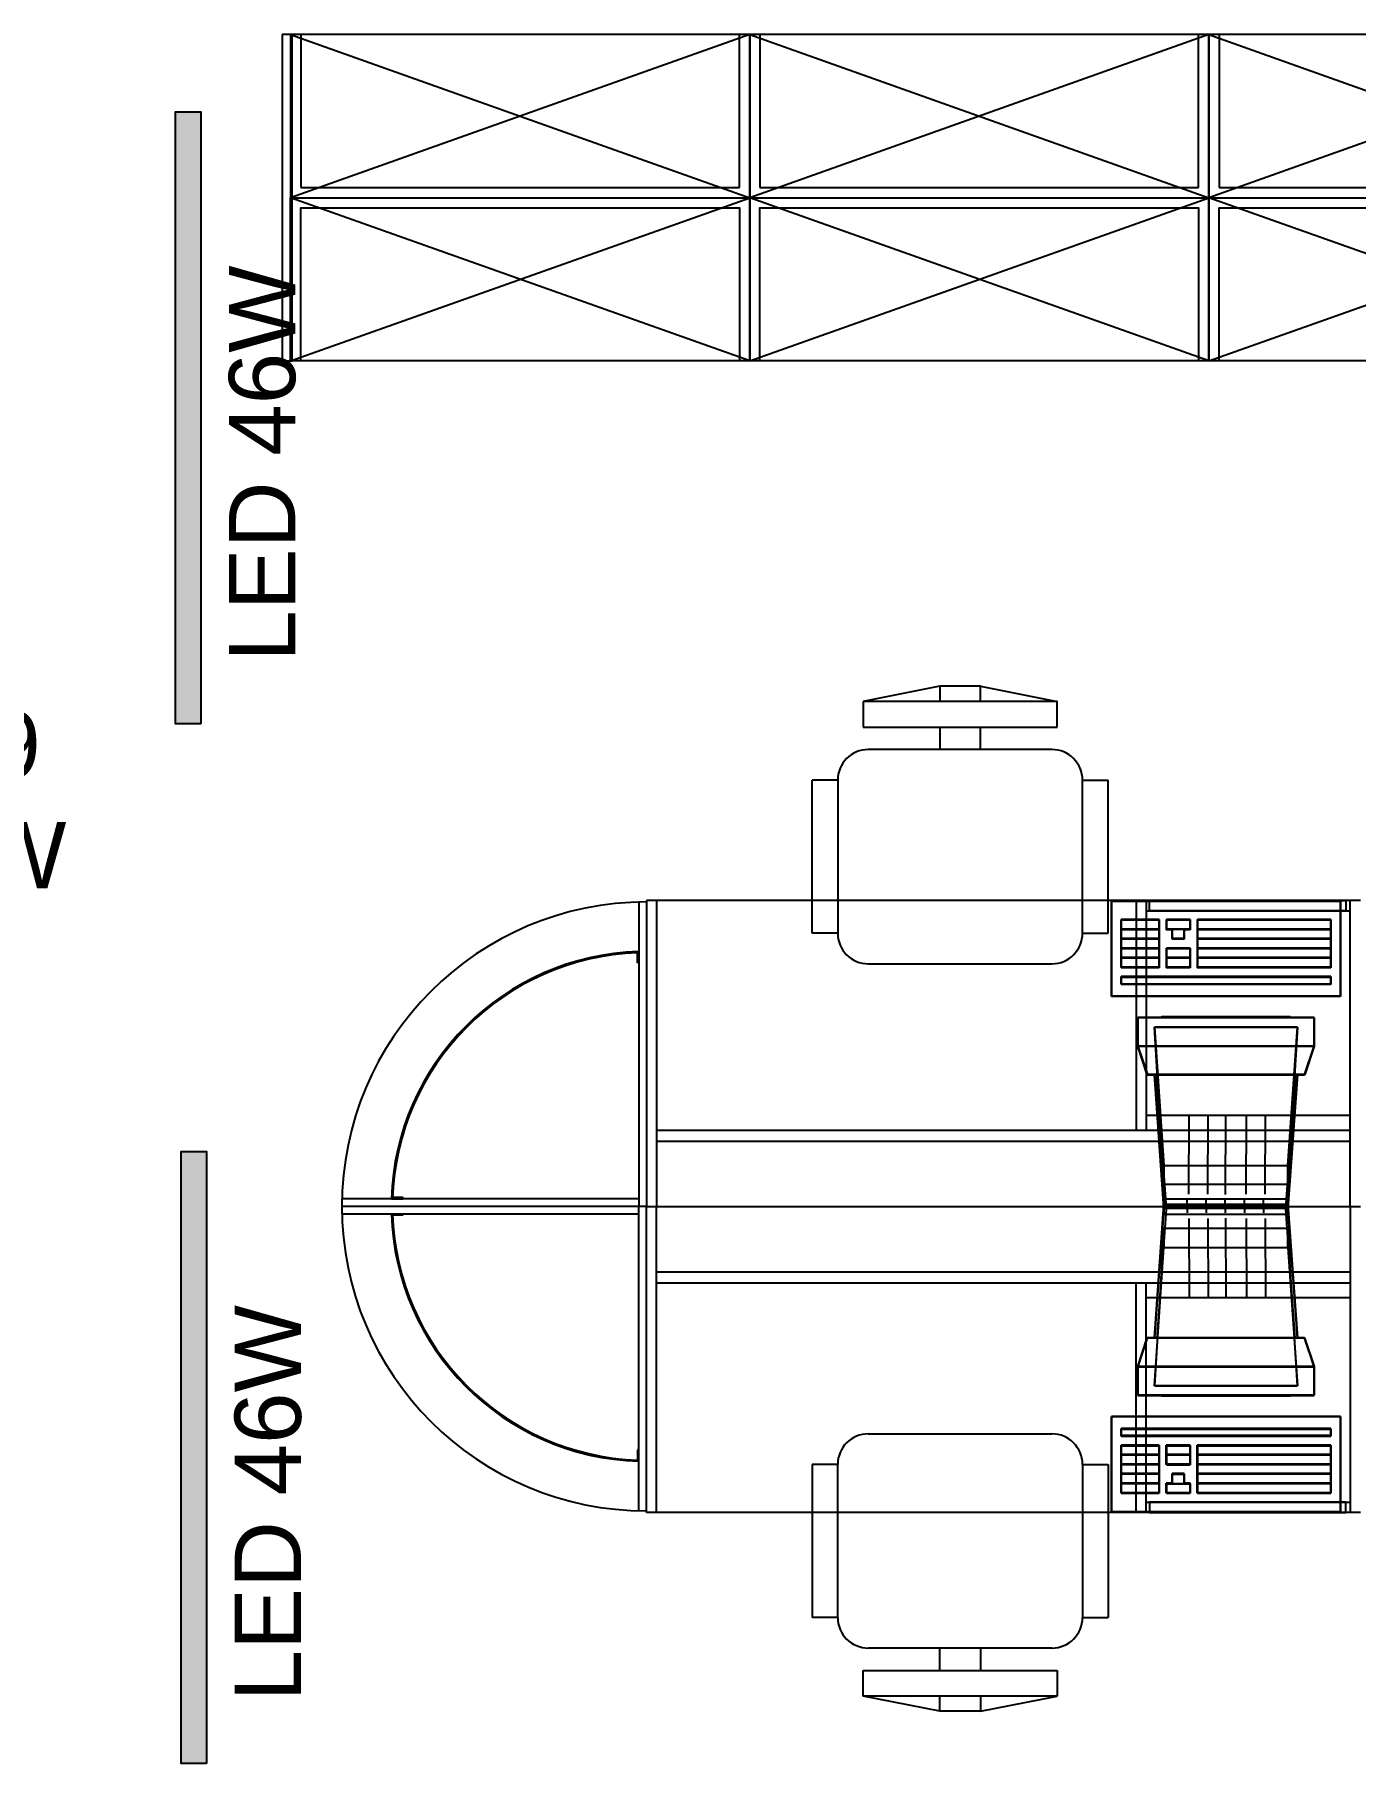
# Model space of a CAD drawing. Header units: metres. Extents: x -11 to 85, y -301 to 135.
# Drawn here: x 43.352 to 45.941, y -188.878 to -185.488 of the extents above; entities that cross this region are included whole.
import ezdxf

# ---------------------------------------------------------------- set-up
doc = ezdxf.new("R2010")
doc.units = ezdxf.units.M
doc.header["$LTSCALE"] = 0.036
for name, color, linetype in [('arxitek isogeio', 252, 'Continuous'), ('electext', 20, 'Continuous'), ('Epipla', 252, 'Continuous'), ('hatch color', 252, 'Continuous'), ('HLEK_FL001_SYMBOLS', 230, 'Continuous')]:
    doc.layers.add(name, color=color, linetype=linetype)
doc.styles.add('COMU-N', font='arial.ttf')
doc.styles.get("Standard").update_dxf_attribs({"font": 'arial.ttf'})

# ---------------------------------------------------------------- blocks, each defined once
blk = doc.blocks.new('tr.w')
at = {"layer": 'Epipla'}
for p, q in [((90.588, 26.8953), (90.438, 26.8653)), ((90.668, 26.8953), (90.588, 26.8953)), ((90.588, 26.8953), (90.588, 26.8653)), ((90.668, 26.8653), (90.668, 26.8953)), ((90.668, 26.8953), (90.818, 26.8653)), ((90.438, 26.8653), (90.438, 26.8153)), ((90.818, 26.8653), (90.438, 26.8653)), ((90.818, 26.8153), (90.818, 26.8653)), ((90.438, 26.8153), (90.818, 26.8153)), ((90.588, 26.8153), (90.588, 26.7712)), ((90.668, 26.7712), (90.668, 26.8153)), ((90.808, 26.7712), (90.448, 26.7712)), ((90.338, 26.4112), (90.338, 26.7112)), ((90.388, 26.7112), (90.338, 26.7112)), ((90.388, 26.7112), (90.388, 26.4112)), ((90.868, 26.7112), (90.918, 26.7112)), ((90.868, 26.4112), (90.868, 26.7112)), ((90.918, 26.4112), (90.918, 26.7112)), ((89.9981, 26.4723), (89.9981, 25.8753)), ((91.413, 26.4753), (90.013, 26.4753)), ((90.013, 26.4753), (90.013, 25.8753)), ((90.013, 26.4723), (90.013, 25.8753)), ((90.033, 26.4753), (90.033, 25.8753)), ((90.9248, 26.4741), (91.3735, 26.4741)), ((90.9248, 26.2872), (90.9248, 26.4741)), ((90.9732, 26.4754), (90.9732, 26.0251)), ((90.9929, 26.4754), (90.9732, 26.4754)), ((90.9929, 26.4754), (90.9929, 26.0251)), ((90.9929, 26.4553), (91.393, 26.4553)), ((90.999, 26.4553), (90.999, 26.4754)), ((90.999, 26.4754), (91.384, 26.4754)), ((91.384, 26.4553), (90.999, 26.4553)), ((91.3735, 26.4741), (91.3735, 26.2872)), ((91.384, 26.4754), (91.384, 26.4553)), ((91.393, 25.8753), (91.393, 26.4753)), ((90.388, 26.4112), (90.338, 26.4112)), ((90.868, 26.4112), (90.918, 26.4112)), ((91.0182, 26.4367, 0.0001), (90.9435, 26.4367, 0.0001)), ((90.9435, 26.4367, 0.0001), (90.9435, 26.3432, 0.0001)), ((91.0182, 26.418, 0.0001), (90.9435, 26.418, 0.0001)), ((91.0182, 26.4367, 0.0001), (91.0182, 26.3432, 0.0001)), ((91.079, 26.4367, 0.0001), (91.0323, 26.4367, 0.0001)), ((91.0323, 26.4367, 0.0001), (91.0323, 26.418, 0.0001)), ((91.044, 26.418, 0.0001), (91.0323, 26.418, 0.0001)), ((91.044, 26.418, 0.0001), (91.044, 26.3993, 0.0001)), ((91.079, 26.418, 0.0001), (91.0673, 26.418, 0.0001)), ((91.0673, 26.418, 0.0001), (91.0673, 26.3993, 0.0001)), ((91.079, 26.4367, 0.0001), (91.079, 26.418, 0.0001)), ((91.093, 26.4367, 0.0001), (91.093, 26.3432, 0.0001)), ((91.3548, 26.4367, 0.0001), (91.093, 26.4367, 0.0001)), ((91.3548, 26.418, 0.0001), (91.093, 26.418, 0.0001)), ((91.3548, 26.4367, 0.0001), (91.3548, 26.3432, 0.0001)), ((91.0182, 26.3993, 0.0001), (90.9435, 26.3993, 0.0001)), ((91.0182, 26.3806, 0.0001), (90.9435, 26.3806, 0.0001)), ((91.079, 26.3806, 0.0001), (91.0323, 26.3806, 0.0001)), ((91.0323, 26.3806, 0.0001), (91.0323, 26.3432, 0.0001)), ((91.0673, 26.3993, 0.0001), (91.044, 26.3993, 0.0001)), ((91.079, 26.3806, 0.0001), (91.079, 26.3432, 0.0001)), ((91.3548, 26.3993, 0.0001), (91.093, 26.3993, 0.0001)), ((91.3548, 26.3806, 0.0001), (91.093, 26.3806, 0.0001)), ((89.9958, 26.3527), (89.9958, 26.3727)), ((89.9981, 26.3527), (89.9958, 26.3527)), ((89.9981, 26.375), (89.9981, 26.3527)), ((90.448, 26.3512), (90.808, 26.3512)), ((91.0182, 26.3619, 0.0001), (90.9435, 26.3619, 0.0001)), ((91.0182, 26.3432, 0.0001), (90.9435, 26.3432, 0.0001)), ((91.079, 26.3619, 0.0001), (91.0323, 26.3619, 0.0001)), ((91.079, 26.3432, 0.0001), (91.0323, 26.3432, 0.0001)), ((91.3548, 26.3619, 0.0001), (91.093, 26.3619, 0.0001)), ((91.3548, 26.3432, 0.0001), (91.093, 26.3432, 0.0001)), ((90.9435, 26.3245, 0.0001), (90.9435, 26.3105, 0.0001)), ((91.3548, 26.3245, 0.0001), (90.9435, 26.3245, 0.0001)), ((91.3548, 26.3105, 0.0001), (90.9435, 26.3105, 0.0001)), ((91.3548, 26.3245, 0.0001), (91.3548, 26.3105, 0.0001)), ((91.3735, 26.2872), (90.9248, 26.2872)), ((90.9764, 26.2459), (91.3223, 26.2459)), ((90.9764, 26.2459), (90.9764, 26.1898)), ((91.3223, 26.2459), (91.3223, 26.1898)), ((90.9764, 26.1898), (91.3223, 26.1898)), ((90.9764, 26.1898), (90.9951, 26.1337)), ((91.3223, 26.1898), (91.3036, 26.1337)), ((91.3036, 26.1337), (90.9951, 26.1337)), ((91.0325, 25.872), (91.0138, 26.1337)), ((91.2849, 26.1337), (91.2662, 25.872)), ((90.9929, 26.0542), (91.393, 26.0542)), ((90.033, 26.0251), (91.393, 26.0251)), ((90.033, 26.0036), (91.393, 26.0036)), ((89.9981, 25.8902), (89.416, 25.8902)), ((90.013, 25.8753), (89.416, 25.8753)), ((90.013, 25.8753), (89.416, 25.8753)), ((89.9981, 25.2783), (89.9981, 25.8753)), ((90.013, 25.2783), (90.013, 25.8753)), ((90.013, 25.2753), (90.013, 25.8753)), ((90.013, 25.8753), (91.413, 25.8753)), ((90.013, 25.8753), (91.413, 25.8753)), ((90.033, 25.2753), (90.033, 25.8753)), ((91.0325, 25.8787), (91.0138, 25.6169)), ((91.2662, 25.8787), (91.0325, 25.8787)), ((91.2662, 25.872), (91.0325, 25.872)), ((91.2849, 25.6169), (91.2662, 25.8787)), ((91.393, 25.8753), (91.393, 25.2753)), ((89.9981, 25.8604), (89.416, 25.8604)), ((89.5132, 25.8604), (89.5356, 25.8604)), ((89.5356, 25.8581), (89.5156, 25.8581)), ((89.5356, 25.8604), (89.5356, 25.8581)), ((90.033, 25.747), (91.393, 25.747)), ((90.033, 25.7255), (91.393, 25.7255)), ((90.9732, 25.2753), (90.9732, 25.7255)), ((90.9929, 25.2753), (90.9929, 25.7255)), ((90.9929, 25.6964), (91.393, 25.6964)), ((90.9764, 25.5608), (90.9951, 25.6169)), ((91.3036, 25.6169), (90.9951, 25.6169)), ((91.3223, 25.5608), (91.3036, 25.6169)), ((90.9764, 25.5608), (91.3223, 25.5608)), ((90.9764, 25.5047), (90.9764, 25.5608)), ((91.3223, 25.5047), (91.3223, 25.5608)), ((90.9764, 25.5047), (91.3223, 25.5047)), ((91.3735, 25.4635), (90.9248, 25.4635)), ((90.9248, 25.4635), (90.9248, 25.2765)), ((91.3735, 25.2765), (91.3735, 25.4635)), ((90.448, 25.4293), (90.808, 25.4293)), ((91.3548, 25.4401, 0.0001), (90.9435, 25.4401, 0.0001)), ((90.9435, 25.4261, 0.0001), (90.9435, 25.4401, 0.0001)), ((91.3548, 25.4261, 0.0001), (91.3548, 25.4401, 0.0001)), ((89.9981, 25.398), (89.9958, 25.398)), ((89.9958, 25.398), (89.9958, 25.3779)), ((89.9981, 25.3756), (89.9981, 25.398)), ((91.3548, 25.4261, 0.0001), (90.9435, 25.4261, 0.0001)), ((91.0182, 25.4074, 0.0001), (90.9435, 25.4074, 0.0001)), ((90.9435, 25.3139, 0.0001), (90.9435, 25.4074, 0.0001)), ((91.0182, 25.3139, 0.0001), (91.0182, 25.4074, 0.0001)), ((91.079, 25.4074, 0.0001), (91.0323, 25.4074, 0.0001)), ((91.0323, 25.37, 0.0001), (91.0323, 25.4074, 0.0001)), ((91.079, 25.37, 0.0001), (91.079, 25.4074, 0.0001)), ((91.093, 25.3139, 0.0001), (91.093, 25.4074, 0.0001)), ((91.3548, 25.4074, 0.0001), (91.093, 25.4074, 0.0001)), ((91.3548, 25.3139, 0.0001), (91.3548, 25.4074, 0.0001)), ((90.388, 25.3693), (90.338, 25.3693)), ((90.338, 25.3693), (90.338, 25.0693)), ((90.388, 25.0693), (90.388, 25.3693)), ((90.868, 25.3693), (90.918, 25.3693)), ((90.868, 25.3693), (90.868, 25.0693)), ((90.918, 25.3693), (90.918, 25.0693)), ((91.0182, 25.3887, 0.0001), (90.9435, 25.3887, 0.0001)), ((91.0182, 25.37, 0.0001), (90.9435, 25.37, 0.0001)), ((91.079, 25.3887, 0.0001), (91.0323, 25.3887, 0.0001)), ((91.079, 25.37, 0.0001), (91.0323, 25.37, 0.0001)), ((91.3548, 25.3887, 0.0001), (91.093, 25.3887, 0.0001)), ((91.3548, 25.37, 0.0001), (91.093, 25.37, 0.0001)), ((91.0182, 25.3513, 0.0001), (90.9435, 25.3513, 0.0001)), ((91.0182, 25.3326, 0.0001), (90.9435, 25.3326, 0.0001)), ((91.0323, 25.3139, 0.0001), (91.0323, 25.3326, 0.0001)), ((91.044, 25.3326, 0.0001), (91.0323, 25.3326, 0.0001)), ((91.0673, 25.3513, 0.0001), (91.044, 25.3513, 0.0001)), ((91.044, 25.3326, 0.0001), (91.044, 25.3513, 0.0001)), ((91.0673, 25.3326, 0.0001), (91.0673, 25.3513, 0.0001)), ((91.079, 25.3326, 0.0001), (91.0673, 25.3326, 0.0001)), ((91.079, 25.3139, 0.0001), (91.079, 25.3326, 0.0001)), ((91.3548, 25.3513, 0.0001), (91.093, 25.3513, 0.0001)), ((91.3548, 25.3326, 0.0001), (91.093, 25.3326, 0.0001)), ((91.0182, 25.3139, 0.0001), (90.9435, 25.3139, 0.0001)), ((90.9929, 25.2953), (91.393, 25.2953)), ((91.384, 25.2953), (90.999, 25.2953)), ((90.999, 25.2953), (90.999, 25.2752)), ((91.079, 25.3139, 0.0001), (91.0323, 25.3139, 0.0001)), ((91.3548, 25.3139, 0.0001), (91.093, 25.3139, 0.0001)), ((91.384, 25.2752), (91.384, 25.2953)), ((91.413, 25.2753), (90.013, 25.2753)), ((90.9248, 25.2765), (91.3735, 25.2765)), ((90.9929, 25.2753), (90.9732, 25.2753)), ((90.999, 25.2752), (91.384, 25.2752)), ((90.388, 25.0693), (90.338, 25.0693)), ((90.868, 25.0693), (90.918, 25.0693)), ((90.808, 25.0093), (90.448, 25.0093)), ((90.588, 24.9652), (90.588, 25.0093)), ((90.668, 25.0093), (90.668, 24.9652)), ((90.438, 24.9652), (90.818, 24.9652)), ((90.438, 24.9152), (90.438, 24.9652)), ((90.818, 24.9652), (90.818, 24.9152)), ((90.588, 24.8852), (90.438, 24.9152)), ((90.818, 24.9152), (90.438, 24.9152)), ((90.588, 24.8852), (90.588, 24.9152)), ((90.668, 24.8852), (90.588, 24.8852)), ((90.668, 24.9152), (90.668, 24.8852)), ((90.668, 24.8852), (90.818, 24.9152))]:
    blk.add_line(p, q, dxfattribs=at)
at = {"layer": 'Epipla', "extrusion": (1.21853e-17, 0.099504, 0.995037)}
for p, q in [((91.0183, 26.419, 0.0291), (90.9435, 26.419, 0.0291)), ((91.3549, 26.419, 0.0291), (91.0931, 26.419, 0.0291)), ((91.0183, 26.4004, 0.0309), (90.9435, 26.4004, 0.0309)), ((91.0183, 26.3818, 0.0328), (90.9435, 26.3818, 0.0328)), ((91.3549, 26.4004, 0.0309), (91.0931, 26.4004, 0.0309)), ((91.3549, 26.3818, 0.0328), (91.0931, 26.3818, 0.0328)), ((91.0183, 26.3632, 0.0346), (90.9435, 26.3632, 0.0346)), ((91.0791, 26.3632, 0.0346), (91.0324, 26.3632, 0.0346)), ((91.3549, 26.3632, 0.0346), (91.0931, 26.3632, 0.0346))]:
    blk.add_line(p, q, dxfattribs=at)
at = {"layer": 'Epipla', "extrusion": (-2.72784e-15, -0.175791, 0.984428)}
for p, q in [((91.0762, 25.8992, 0.2762), (91.077, 26.0556, 0.3041)), ((91.1137, 25.8992, 0.2762), (91.1145, 26.0556, 0.3041)), ((91.1481, 25.8985, 0.2759), (91.1488, 26.0549, 0.3038)), ((91.1887, 25.8992, 0.2762), (91.1895, 26.0556, 0.3041)), ((91.2262, 25.8992, 0.2762), (91.2269, 26.0556, 0.3041))]:
    blk.add_line(p, q, dxfattribs=at)
at = {"layer": 'Epipla', "extrusion": (-1.22e-16, -0.996241, -0.08663)}
for p, q in [((91.073, 25.8744, 0.2375), (91.073, 25.888, 0.0804)), ((91.1104, 25.8744, 0.2375), (91.1104, 25.888, 0.0804)), ((91.1479, 25.8744, 0.2375), (91.1479, 25.888, 0.0804)), ((91.1854, 25.8744, 0.2375), (91.1854, 25.888, 0.0804)), ((91.2229, 25.8744, 0.2375), (91.2229, 25.888, 0.0804))]:
    blk.add_line(p, q, dxfattribs=at)
at = {"layer": 'Epipla', "extrusion": (2.44001e-16, 0.996241, -0.08663)}
for p, q in [((91.073, 25.8763, 0.2375), (91.073, 25.8626, 0.0804)), ((91.1104, 25.8763, 0.2375), (91.1104, 25.8626, 0.0804)), ((91.1479, 25.8763, 0.2375), (91.1479, 25.8626, 0.0804)), ((91.1854, 25.8763, 0.2375), (91.1854, 25.8626, 0.0804)), ((91.2229, 25.8763, 0.2375), (91.2229, 25.8626, 0.0804))]:
    blk.add_line(p, q, dxfattribs=at)
at = {"layer": 'Epipla', "extrusion": (-2.66326e-15, 0.175791, 0.984428)}
for p, q in [((91.0762, 25.8514, 0.2762), (91.077, 25.695, 0.3041)), ((91.1137, 25.8514, 0.2762), (91.1145, 25.695, 0.3041)), ((91.1481, 25.8522, 0.2759), (91.1488, 25.6957, 0.3038)), ((91.1887, 25.8514, 0.2762), (91.1895, 25.695, 0.3041)), ((91.2262, 25.8514, 0.2762), (91.2269, 25.695, 0.3041))]:
    blk.add_line(p, q, dxfattribs=at)
at = {"layer": 'Epipla', "extrusion": (-2.43706e-17, -0.099504, 0.995037)}
for p, q in [((91.0183, 25.3874, 0.0346), (90.9435, 25.3874, 0.0346)), ((91.0183, 25.3688, 0.0328), (90.9435, 25.3688, 0.0328)), ((91.0791, 25.3874, 0.0346), (91.0324, 25.3874, 0.0346)), ((91.3549, 25.3874, 0.0346), (91.0931, 25.3874, 0.0346)), ((91.3549, 25.3688, 0.0328), (91.0931, 25.3688, 0.0328)), ((91.0183, 25.3502, 0.0309), (90.9435, 25.3502, 0.0309)), ((91.0183, 25.3316, 0.0291), (90.9435, 25.3316, 0.0291)), ((91.3549, 25.3502, 0.0309), (91.0931, 25.3502, 0.0309)), ((91.3549, 25.3316, 0.0291), (91.0931, 25.3316, 0.0291))]:
    blk.add_line(p, q, dxfattribs=at)
at = {"layer": 'Epipla'}
blk.add_lwpolyline([(89.5132, 25.8902), (89.5356, 25.8902), (89.5356, 25.8925), (89.5156, 25.8925)], dxfattribs=at)
for centre, radius, start, end in [((90.448, 26.7112), 0.06, 90, 180), ((90.808, 26.7112), 0.06, 0, 90), ((90.013, 25.8753), 0.597, 90, 180), ((90.448, 26.4112), 0.06, 180, 270), ((90.808, 26.4112), 0.06, 270, 0), ((90.013, 25.8753), 0.5, 91.7106, 178.2894), ((90.013, 25.8753), 0.4977, 91.9761, 178.2894), ((90.013, 25.8753), 0.597, 180, 270), ((90.013, 25.8753), 0.5, 181.7106, 268.2894), ((90.013, 25.8753), 0.4977, 181.7106, 268.0239), ((90.448, 25.3693), 0.06, 90, 180), ((90.808, 25.3693), 0.06, 0, 90), ((90.448, 25.0693), 0.06, 180, 270), ((90.808, 25.0693), 0.06, 270, 0)]:
    blk.add_arc(centre, radius, start, end, dxfattribs=at)
for points, invisible_edges in [([(90.9249, 26.4744, 0.0187), (90.9249, 26.4744), (90.9249, 26.2874)], 12), ([(90.9249, 26.2874), (90.9249, 26.2874, 0.0374), (90.9249, 26.4744, 0.0187)], 12), ([(91.3736, 26.4744, 0.0187), (90.9249, 26.4744, 0.0187), (90.9249, 26.2874, 0.0374)], 12), ([(90.9249, 26.2874, 0.0374), (91.3736, 26.2874, 0.0374), (91.3736, 26.4744, 0.0187)], 12), ([(91.3736, 26.4744), (90.9249, 26.4744), (91.3736, 26.4744, 0.0187)], 6), ([(90.9249, 26.4744, 0.0187), (91.3736, 26.4744, 0.0187), (90.9249, 26.4744)], 6), ([(91.3736, 26.4744, 0.0187), (91.3736, 26.2874, 0.0374), (91.3736, 26.4744)], 6), ([(91.3736, 26.2874), (91.3736, 26.4744), (91.3736, 26.2874, 0.0374)], 6), ([(91.0183, 26.4372, 0.0226), (90.9435, 26.4372, 0.0226), (90.9435, 26.4377, 0.0272)], 12), ([(90.9435, 26.4377, 0.0272), (91.0183, 26.4377, 0.0272), (91.0183, 26.4372, 0.0226)], 12), ([(90.9435, 26.3446, 0.0365), (90.9435, 26.4377, 0.0272), (90.9435, 26.4372, 0.0226)], 12), ([(91.0183, 26.4377, 0.0272), (90.9435, 26.4377, 0.0272), (90.9435, 26.3446, 0.0365)], 12), ([(90.9435, 26.3446, 0.0365), (91.0183, 26.3446, 0.0365), (91.0183, 26.4377, 0.0272)], 12), ([(90.9435, 26.4372, 0.0226), (90.9435, 26.3442, 0.0319), (90.9435, 26.3446, 0.0365)], 12), ([(91.0183, 26.3442, 0.0319), (91.0183, 26.4372, 0.0226), (91.0183, 26.4377, 0.0272)], 12), ([(91.0183, 26.4377, 0.0272), (91.0183, 26.3446, 0.0365), (91.0183, 26.3442, 0.0319)], 12), ([(91.0791, 26.4372, 0.0226), (91.0324, 26.4372, 0.0226), (91.0324, 26.4377, 0.0272)], 12), ([(91.0324, 26.4377, 0.0272), (91.0791, 26.4377, 0.0272), (91.0791, 26.4372, 0.0226)], 12), ([(91.0324, 26.419, 0.0291), (91.0324, 26.4377, 0.0272), (91.0324, 26.4372, 0.0226)], 12), ([(91.0324, 26.419, 0.0291), (91.0791, 26.419, 0.0291), (91.0324, 26.4377, 0.0272)], 6), ([(91.0324, 26.4377, 0.0272), (91.0791, 26.419, 0.0291), (91.0791, 26.4377, 0.0272)], 5), ([(91.0324, 26.4372, 0.0226), (91.0324, 26.4186, 0.0244), (91.0324, 26.419, 0.0291)], 12), ([(91.0324, 26.4186, 0.0244), (91.044, 26.4186, 0.0244), (91.044, 26.419, 0.0291)], 12), ([(91.044, 26.419, 0.0291), (91.0324, 26.419, 0.0291), (91.0324, 26.4186, 0.0244)], 12), ([(91.044, 26.4004, 0.0309), (91.044, 26.419, 0.0291), (91.044, 26.4186, 0.0244)], 12), ([(91.0674, 26.4004, 0.0309), (91.0674, 26.419, 0.0291), (91.044, 26.4004, 0.0309)], 6), ([(91.044, 26.419, 0.0291), (91.044, 26.4004, 0.0309), (91.0674, 26.419, 0.0291)], 6), ([(91.044, 26.4186, 0.0244), (91.044, 26.4, 0.0263), (91.044, 26.4004, 0.0309)], 12), ([(91.0791, 26.4186, 0.0244), (91.0791, 26.419, 0.0291), (91.0674, 26.419, 0.0291)], 12), ([(91.0791, 26.4186, 0.0244), (91.0674, 26.419, 0.0291), (91.0674, 26.4186, 0.0244)], 5), ([(91.0674, 26.4, 0.0263), (91.0674, 26.4186, 0.0244), (91.0674, 26.419, 0.0291)], 12), ([(91.0674, 26.419, 0.0291), (91.0674, 26.4004, 0.0309), (91.0674, 26.4, 0.0263)], 12), ([(91.0791, 26.4186, 0.0244), (91.0791, 26.4372, 0.0226), (91.0791, 26.4377, 0.0272)], 12), ([(91.0791, 26.4377, 0.0272), (91.0791, 26.419, 0.0291), (91.0791, 26.4186, 0.0244)], 12), ([(91.3549, 26.4372, 0.0226), (91.0931, 26.4372, 0.0226), (91.3549, 26.4377, 0.0272)], 6), ([(91.0931, 26.4377, 0.0272), (91.3549, 26.4377, 0.0272), (91.0931, 26.4372, 0.0226)], 6), ([(91.0931, 26.4372, 0.0226), (91.0931, 26.3442, 0.0319), (91.0931, 26.4377, 0.0272)], 6), ([(91.0931, 26.3446, 0.0365), (91.0931, 26.4377, 0.0272), (91.0931, 26.3442, 0.0319)], 6), ([(91.3549, 26.4377, 0.0272), (91.0931, 26.4377, 0.0272), (91.0931, 26.3446, 0.0365)], 12), ([(91.0931, 26.3446, 0.0365), (91.3549, 26.3446, 0.0365), (91.3549, 26.4377, 0.0272)], 12), ([(91.3549, 26.4377, 0.0272), (91.3549, 26.3446, 0.0365), (91.3549, 26.4372, 0.0226)], 6), ([(91.3549, 26.3442, 0.0319), (91.3549, 26.4372, 0.0226), (91.3549, 26.3446, 0.0365)], 6), ([(91.0791, 26.3814, 0.0281), (91.0324, 26.3814, 0.0281), (91.0324, 26.3818, 0.0328)], 12), ([(91.0324, 26.3818, 0.0328), (91.0791, 26.3818, 0.0328), (91.0791, 26.3814, 0.0281)], 12), ([(91.0324, 26.3446, 0.0365), (91.0324, 26.3818, 0.0328), (91.0324, 26.3814, 0.0281)], 12), ([(91.0791, 26.3818, 0.0328), (91.0324, 26.3818, 0.0328), (91.0324, 26.3446, 0.0365)], 12), ([(91.0324, 26.3446, 0.0365), (91.0791, 26.3446, 0.0365), (91.0791, 26.3818, 0.0328)], 12), ([(91.0324, 26.3814, 0.0281), (91.0324, 26.3442, 0.0319), (91.0324, 26.3446, 0.0365)], 12), ([(91.044, 26.4, 0.0263), (91.0674, 26.4, 0.0263), (91.0674, 26.4004, 0.0309)], 12), ([(91.0674, 26.4004, 0.0309), (91.044, 26.4004, 0.0309), (91.044, 26.4, 0.0263)], 12), ([(91.0791, 26.3442, 0.0319), (91.0791, 26.3814, 0.0281), (91.0791, 26.3818, 0.0328)], 12), ([(91.0791, 26.3818, 0.0328), (91.0791, 26.3446, 0.0365), (91.0791, 26.3442, 0.0319)], 12), ([(90.9435, 26.3442, 0.0319), (91.0183, 26.3442, 0.0319), (91.0183, 26.3446, 0.0365)], 12), ([(91.0183, 26.3446, 0.0365), (90.9435, 26.3446, 0.0365), (90.9435, 26.3442, 0.0319)], 12), ([(91.0324, 26.3442, 0.0319), (91.0791, 26.3442, 0.0319), (91.0791, 26.3446, 0.0365)], 12), ([(91.0791, 26.3446, 0.0365), (91.0324, 26.3446, 0.0365), (91.0324, 26.3442, 0.0319)], 12), ([(91.0931, 26.3442, 0.0319), (91.3549, 26.3442, 0.0319), (91.0931, 26.3446, 0.0365)], 6), ([(91.3549, 26.3446, 0.0365), (91.0931, 26.3446, 0.0365), (91.3549, 26.3442, 0.0319)], 6), ([(91.3549, 26.3256, 0.0337), (90.9435, 26.3256, 0.0337), (90.9435, 26.326, 0.0384)], 12), ([(90.9435, 26.326, 0.0384), (91.3549, 26.326, 0.0384), (91.3549, 26.3256, 0.0337)], 12), ([(90.9435, 26.3121, 0.0398), (90.9435, 26.326, 0.0384), (90.9435, 26.3256, 0.0337)], 12), ([(91.3549, 26.326, 0.0384), (90.9435, 26.326, 0.0384), (90.9435, 26.3121, 0.0398)], 12), ([(90.9435, 26.3121, 0.0398), (91.3549, 26.3121, 0.0398), (91.3549, 26.326, 0.0384)], 12), ([(90.9435, 26.3256, 0.0337), (90.9435, 26.3116, 0.0351), (90.9435, 26.3121, 0.0398)], 12), ([(91.3549, 26.3121, 0.0398), (90.9435, 26.3121, 0.0398), (90.9435, 26.3116, 0.0351)], 7), ([(90.9435, 26.3116, 0.0351), (91.3549, 26.3116, 0.0351), (90.9435, 26.3121, 0.0398)], 14), ([(91.3549, 26.3121, 0.0398), (90.9435, 26.3121, 0.0398), (91.3549, 26.3116, 0.0351)], 7), ([(91.3549, 26.3116, 0.0351), (91.3549, 26.3256, 0.0337), (91.3549, 26.326, 0.0384)], 12), ([(91.3549, 26.326, 0.0384), (91.3549, 26.3121, 0.0398), (91.3549, 26.3116, 0.0351)], 12), ([(91.3736, 26.2874, 0.0374), (90.9249, 26.2874, 0.0374), (91.3736, 26.2874)], 6), ([(90.9249, 26.2874), (91.3736, 26.2874), (90.9249, 26.2874, 0.0374)], 6), ([(90.9763, 26.1894, 0.0561), (90.9763, 26.1894, 0.3739), (90.9763, 26.2455, 0.0561)], 6), ([(90.9763, 26.2455, 0.3739), (90.9763, 26.2455, 0.0561), (90.9763, 26.1894, 0.3739)], 6), ([(91.3221, 26.2455, 0.3739), (90.9763, 26.2455, 0.3739), (90.9763, 26.1894, 0.3739)], 12), ([(90.9763, 26.1894, 0.3739), (91.3221, 26.1894, 0.3739), (91.3221, 26.2455, 0.3739)], 12), ([(91.3221, 26.2455, 0.0561), (90.9763, 26.2455, 0.0561), (91.3221, 26.2455, 0.3739)], 6), ([(90.9763, 26.2455, 0.3739), (91.3221, 26.2455, 0.3739), (90.9763, 26.2455, 0.0561)], 6), ([(91.3221, 26.1894, 0.3739), (91.3221, 26.1894, 0.0561), (91.3221, 26.2455, 0.0561)], 12), ([(91.3221, 26.2455, 0.0561), (91.3221, 26.2455, 0.3739), (91.3221, 26.1894, 0.3739)], 12), ([(91.009, 26.2268, 0.0561), (91.0277, 25.9557), (91.0277, 25.9183, 0.0561)], 5), ([(91.009, 26.2268), (91.0277, 25.9557), (91.009, 26.2268, 0.0561)], 6), ([(91.2894, 26.2268), (91.009, 26.2268), (91.2894, 26.2268, 0.0561)], 6), ([(91.009, 26.2268, 0.0561), (91.2894, 26.2268, 0.0561), (91.009, 26.2268)], 6), ([(91.2707, 25.9557), (91.2894, 26.2268, 0.0561), (91.2707, 25.9183, 0.0561)], 5), ([(91.2707, 25.9557), (91.2894, 26.2268), (91.2894, 26.2268, 0.0561)], 12), ([(90.9763, 26.1894, 0.3739), (90.9763, 26.1894, 0.0561), (90.995, 26.1333, 0.0561)], 12), ([(90.9763, 26.1894, 0.3739), (90.995, 26.1333, 0.0561), (90.995, 26.1333, 0.3459)], 5), ([(90.995, 26.1333, 0.3459), (91.3221, 26.1894, 0.3739), (90.9763, 26.1894, 0.3739)], 5), ([(91.3035, 26.1333, 0.3459), (91.3221, 26.1894, 0.3739), (90.995, 26.1333, 0.3459)], 6), ([(91.3221, 26.1894, 0.0561), (91.3221, 26.1894, 0.3739), (91.3035, 26.1333, 0.0561)], 6), ([(91.3035, 26.1333, 0.0561), (91.3221, 26.1894, 0.3739), (91.3035, 26.1333, 0.3459)], 5), ([(90.995, 26.1333, 0.3459), (91.009, 26.1333, 0.3178), (91.3035, 26.1333, 0.3459)], 7), ([(90.995, 26.1333, 0.3459), (90.995, 26.1333, 0.0561), (91.009, 26.1333, 0.0561)], 12), ([(90.995, 26.1333, 0.3459), (91.009, 26.1333, 0.0561), (91.009, 26.1333, 0.3178)], 13), ([(91.0277, 25.8716, 0.2711), (91.2894, 26.1333, 0.3178), (91.009, 26.1333, 0.3178)], 5), ([(91.009, 26.1333, 0.0561), (91.0277, 25.8716, 0.2711), (91.009, 26.1333, 0.3178)], 5), ([(91.0277, 25.8903, 0.0561), (91.0277, 25.8716, 0.2711), (91.009, 26.1333, 0.0561)], 6), ([(91.2894, 26.1333, 0.3178), (91.3035, 26.1333, 0.3459), (91.009, 26.1333, 0.3178)], 7), ([(91.2707, 25.8716, 0.2711), (91.2894, 26.1333, 0.3178), (91.0277, 25.8716, 0.2711)], 6), ([(91.2707, 25.8716, 0.2711), (91.2894, 26.1333, 0.0561), (91.2894, 26.1333, 0.3178)], 5), ([(91.2707, 25.8716, 0.2711), (91.2707, 25.8903, 0.0561), (91.2894, 26.1333, 0.0561)], 12), ([(91.3035, 26.1333, 0.0561), (91.3035, 26.1333, 0.3459), (91.2894, 26.1333, 0.3178)], 14), ([(91.3035, 26.1333, 0.0561), (91.2894, 26.1333, 0.3178), (91.2894, 26.1333, 0.0561)], 5), ([(91.2707, 25.9183, 0.0561), (91.0277, 25.9183, 0.0561), (91.2707, 25.9557)], 6), ([(91.0277, 25.9557), (91.2707, 25.9557), (91.0277, 25.9183, 0.0561)], 6), ([(91.0277, 25.879, 0.2711), (91.2894, 25.6173, 0.3178), (91.009, 25.6173, 0.3178)], 5), ([(91.009, 25.6173, 0.0561), (91.0277, 25.879, 0.2711), (91.009, 25.6173, 0.3178)], 5), ([(91.0277, 25.8603, 0.0561), (91.0277, 25.879, 0.2711), (91.009, 25.6173, 0.0561)], 6), ([(91.2707, 25.8716, 0.2711), (91.0277, 25.8716, 0.2711), (91.0277, 25.8903, 0.0561)], 12), ([(91.0277, 25.8903, 0.0561), (91.2707, 25.8903, 0.0561), (91.2707, 25.8716, 0.2711)], 12), ([(91.2707, 25.879, 0.2711), (91.2894, 25.6173, 0.3178), (91.0277, 25.879, 0.2711)], 6), ([(91.2707, 25.879, 0.2711), (91.0277, 25.879, 0.2711), (91.0277, 25.8603, 0.0561)], 12), ([(91.0277, 25.8603, 0.0561), (91.2707, 25.8603, 0.0561), (91.2707, 25.879, 0.2711)], 12), ([(91.2707, 25.879, 0.2711), (91.2894, 25.6173, 0.0561), (91.2894, 25.6173, 0.3178)], 5), ([(91.2707, 25.879, 0.2711), (91.2707, 25.8603, 0.0561), (91.2894, 25.6173, 0.0561)], 12), ([(91.009, 25.5238, 0.0561), (91.0277, 25.7949), (91.0277, 25.8323, 0.0561)], 5), ([(91.2707, 25.8323, 0.0561), (91.0277, 25.8323, 0.0561), (91.2707, 25.7949)], 6), ([(91.0277, 25.7949), (91.2707, 25.7949), (91.0277, 25.8323, 0.0561)], 6), ([(91.2707, 25.7949), (91.2894, 25.5238, 0.0561), (91.2707, 25.8323, 0.0561)], 5), ([(91.009, 25.5238), (91.0277, 25.7949), (91.009, 25.5238, 0.0561)], 6), ([(91.2707, 25.7949), (91.2894, 25.5238), (91.2894, 25.5238, 0.0561)], 12), ([(90.9763, 25.5612, 0.3739), (90.9763, 25.5612, 0.0561), (90.995, 25.6173, 0.0561)], 12), ([(90.9763, 25.5612, 0.3739), (90.995, 25.6173, 0.0561), (90.995, 25.6173, 0.3459)], 5), ([(90.995, 25.6173, 0.3459), (91.3221, 25.5612, 0.3739), (90.9763, 25.5612, 0.3739)], 5), ([(90.995, 25.6173, 0.3459), (91.009, 25.6173, 0.3178), (91.3035, 25.6173, 0.3459)], 7), ([(90.995, 25.6173, 0.3459), (90.995, 25.6173, 0.0561), (91.009, 25.6173, 0.0561)], 12), ([(90.995, 25.6173, 0.3459), (91.009, 25.6173, 0.0561), (91.009, 25.6173, 0.3178)], 13), ([(91.3035, 25.6173, 0.3459), (91.3221, 25.5612, 0.3739), (90.995, 25.6173, 0.3459)], 6), ([(91.2894, 25.6173, 0.3178), (91.3035, 25.6173, 0.3459), (91.009, 25.6173, 0.3178)], 7), ([(91.3035, 25.6173, 0.0561), (91.3035, 25.6173, 0.3459), (91.2894, 25.6173, 0.3178)], 14), ([(91.3035, 25.6173, 0.0561), (91.2894, 25.6173, 0.3178), (91.2894, 25.6173, 0.0561)], 5), ([(91.3221, 25.5612, 0.0561), (91.3221, 25.5612, 0.3739), (91.3035, 25.6173, 0.0561)], 6), ([(91.3035, 25.6173, 0.0561), (91.3221, 25.5612, 0.3739), (91.3035, 25.6173, 0.3459)], 5), ([(90.9763, 25.5612, 0.0561), (90.9763, 25.5612, 0.3739), (90.9763, 25.5051, 0.0561)], 6), ([(90.9763, 25.5051, 0.3739), (90.9763, 25.5051, 0.0561), (90.9763, 25.5612, 0.3739)], 6), ([(91.3221, 25.5051, 0.3739), (90.9763, 25.5051, 0.3739), (90.9763, 25.5612, 0.3739)], 12), ([(90.9763, 25.5612, 0.3739), (91.3221, 25.5612, 0.3739), (91.3221, 25.5051, 0.3739)], 12), ([(91.3221, 25.5612, 0.3739), (91.3221, 25.5612, 0.0561), (91.3221, 25.5051, 0.0561)], 12), ([(91.3221, 25.5051, 0.0561), (91.3221, 25.5051, 0.3739), (91.3221, 25.5612, 0.3739)], 12), ([(91.3221, 25.5051, 0.0561), (90.9763, 25.5051, 0.0561), (91.3221, 25.5051, 0.3739)], 6), ([(90.9763, 25.5051, 0.3739), (91.3221, 25.5051, 0.3739), (90.9763, 25.5051, 0.0561)], 6), ([(91.2894, 25.5238), (91.009, 25.5238), (91.2894, 25.5238, 0.0561)], 6), ([(91.009, 25.5238, 0.0561), (91.2894, 25.5238, 0.0561), (91.009, 25.5238)], 6), ([(90.9249, 25.2762, 0.0187), (90.9249, 25.2762), (90.9249, 25.4632)], 12), ([(90.9249, 25.4632), (90.9249, 25.4632, 0.0374), (90.9249, 25.2762, 0.0187)], 12), ([(91.3736, 25.4632, 0.0374), (90.9249, 25.4632, 0.0374), (91.3736, 25.4632)], 6), ([(90.9249, 25.4632), (91.3736, 25.4632), (90.9249, 25.4632, 0.0374)], 6), ([(91.3736, 25.2762, 0.0187), (90.9249, 25.2762, 0.0187), (90.9249, 25.4632, 0.0374)], 12), ([(90.9249, 25.4632, 0.0374), (91.3736, 25.4632, 0.0374), (91.3736, 25.2762, 0.0187)], 12), ([(91.3736, 25.2762, 0.0187), (91.3736, 25.4632, 0.0374), (91.3736, 25.2762)], 6), ([(91.3736, 25.4632), (91.3736, 25.2762), (91.3736, 25.4632, 0.0374)], 6), ([(91.3549, 25.4385, 0.0398), (90.9435, 25.4385, 0.0398), (90.9435, 25.439, 0.0351)], 7), ([(90.9435, 25.439, 0.0351), (91.3549, 25.439, 0.0351), (90.9435, 25.4385, 0.0398)], 14), ([(91.3549, 25.4385, 0.0398), (90.9435, 25.4385, 0.0398), (91.3549, 25.439, 0.0351)], 7), ([(90.9435, 25.4251, 0.0337), (90.9435, 25.439, 0.0351), (90.9435, 25.4385, 0.0398)], 12), ([(90.9435, 25.4385, 0.0398), (90.9435, 25.4246, 0.0384), (90.9435, 25.4251, 0.0337)], 12), ([(91.3549, 25.4246, 0.0384), (90.9435, 25.4246, 0.0384), (90.9435, 25.4385, 0.0398)], 12), ([(90.9435, 25.4385, 0.0398), (91.3549, 25.4385, 0.0398), (91.3549, 25.4246, 0.0384)], 12), ([(91.3549, 25.439, 0.0351), (91.3549, 25.4251, 0.0337), (91.3549, 25.4246, 0.0384)], 12), ([(91.3549, 25.4246, 0.0384), (91.3549, 25.4385, 0.0398), (91.3549, 25.439, 0.0351)], 12), ([(91.3549, 25.4251, 0.0337), (90.9435, 25.4251, 0.0337), (90.9435, 25.4246, 0.0384)], 12), ([(90.9435, 25.4246, 0.0384), (91.3549, 25.4246, 0.0384), (91.3549, 25.4251, 0.0337)], 12), ([(90.9435, 25.4065, 0.0319), (91.0183, 25.4065, 0.0319), (91.0183, 25.406, 0.0365)], 12), ([(91.0183, 25.406, 0.0365), (90.9435, 25.406, 0.0365), (90.9435, 25.4065, 0.0319)], 12), ([(90.9435, 25.3134, 0.0226), (90.9435, 25.4065, 0.0319), (90.9435, 25.406, 0.0365)], 12), ([(90.9435, 25.406, 0.0365), (90.9435, 25.313, 0.0272), (90.9435, 25.3134, 0.0226)], 12), ([(91.0183, 25.313, 0.0272), (90.9435, 25.313, 0.0272), (90.9435, 25.406, 0.0365)], 12), ([(90.9435, 25.406, 0.0365), (91.0183, 25.406, 0.0365), (91.0183, 25.313, 0.0272)], 12), ([(91.0183, 25.4065, 0.0319), (91.0183, 25.3134, 0.0226), (91.0183, 25.313, 0.0272)], 12), ([(91.0183, 25.313, 0.0272), (91.0183, 25.406, 0.0365), (91.0183, 25.4065, 0.0319)], 12), ([(91.0324, 25.4065, 0.0319), (91.0791, 25.4065, 0.0319), (91.0791, 25.406, 0.0365)], 12), ([(91.0791, 25.406, 0.0365), (91.0324, 25.406, 0.0365), (91.0324, 25.4065, 0.0319)], 12), ([(91.0324, 25.3692, 0.0281), (91.0324, 25.4065, 0.0319), (91.0324, 25.406, 0.0365)], 12), ([(91.0324, 25.406, 0.0365), (91.0324, 25.3688, 0.0328), (91.0324, 25.3692, 0.0281)], 12), ([(91.0791, 25.3688, 0.0328), (91.0324, 25.3688, 0.0328), (91.0324, 25.406, 0.0365)], 12), ([(91.0324, 25.406, 0.0365), (91.0791, 25.406, 0.0365), (91.0791, 25.3688, 0.0328)], 12), ([(91.0791, 25.4065, 0.0319), (91.0791, 25.3692, 0.0281), (91.0791, 25.3688, 0.0328)], 12), ([(91.0791, 25.3688, 0.0328), (91.0791, 25.406, 0.0365), (91.0791, 25.4065, 0.0319)], 12), ([(91.0931, 25.4065, 0.0319), (91.3549, 25.4065, 0.0319), (91.0931, 25.406, 0.0365)], 6), ([(91.3549, 25.406, 0.0365), (91.0931, 25.406, 0.0365), (91.3549, 25.4065, 0.0319)], 6), ([(91.0931, 25.3134, 0.0226), (91.0931, 25.4065, 0.0319), (91.0931, 25.313, 0.0272)], 6), ([(91.0931, 25.406, 0.0365), (91.0931, 25.313, 0.0272), (91.0931, 25.4065, 0.0319)], 6), ([(91.3549, 25.313, 0.0272), (91.0931, 25.313, 0.0272), (91.0931, 25.406, 0.0365)], 12), ([(91.0931, 25.406, 0.0365), (91.3549, 25.406, 0.0365), (91.3549, 25.313, 0.0272)], 12), ([(91.3549, 25.4065, 0.0319), (91.3549, 25.3134, 0.0226), (91.3549, 25.406, 0.0365)], 6), ([(91.3549, 25.313, 0.0272), (91.3549, 25.406, 0.0365), (91.3549, 25.3134, 0.0226)], 6), ([(91.0791, 25.3692, 0.0281), (91.0324, 25.3692, 0.0281), (91.0324, 25.3688, 0.0328)], 12), ([(91.0324, 25.3688, 0.0328), (91.0791, 25.3688, 0.0328), (91.0791, 25.3692, 0.0281)], 12), ([(91.0324, 25.332, 0.0244), (91.044, 25.332, 0.0244), (91.044, 25.3316, 0.0291)], 12), ([(91.044, 25.3316, 0.0291), (91.0324, 25.3316, 0.0291), (91.0324, 25.332, 0.0244)], 12), ([(91.0324, 25.3134, 0.0226), (91.0324, 25.332, 0.0244), (91.0324, 25.3316, 0.0291)], 12), ([(91.0324, 25.3316, 0.0291), (91.0324, 25.313, 0.0272), (91.0324, 25.3134, 0.0226)], 12), ([(91.0324, 25.3316, 0.0291), (91.0791, 25.3316, 0.0291), (91.0324, 25.313, 0.0272)], 6), ([(91.0324, 25.313, 0.0272), (91.0791, 25.3316, 0.0291), (91.0791, 25.313, 0.0272)], 5), ([(91.044, 25.3506, 0.0263), (91.0674, 25.3506, 0.0263), (91.0674, 25.3502, 0.0309)], 12), ([(91.0674, 25.3502, 0.0309), (91.044, 25.3502, 0.0309), (91.044, 25.3506, 0.0263)], 12), ([(91.044, 25.332, 0.0244), (91.044, 25.3506, 0.0263), (91.044, 25.3502, 0.0309)], 12), ([(91.044, 25.3502, 0.0309), (91.044, 25.3316, 0.0291), (91.044, 25.332, 0.0244)], 12), ([(91.0674, 25.3502, 0.0309), (91.0674, 25.3316, 0.0291), (91.044, 25.3502, 0.0309)], 6), ([(91.044, 25.3316, 0.0291), (91.044, 25.3502, 0.0309), (91.0674, 25.3316, 0.0291)], 6), ([(91.0674, 25.3506, 0.0263), (91.0674, 25.332, 0.0244), (91.0674, 25.3316, 0.0291)], 12), ([(91.0674, 25.3316, 0.0291), (91.0674, 25.3502, 0.0309), (91.0674, 25.3506, 0.0263)], 12), ([(91.0791, 25.332, 0.0244), (91.0791, 25.3316, 0.0291), (91.0674, 25.3316, 0.0291)], 12), ([(91.0791, 25.332, 0.0244), (91.0674, 25.3316, 0.0291), (91.0674, 25.332, 0.0244)], 5), ([(91.0791, 25.332, 0.0244), (91.0791, 25.3134, 0.0226), (91.0791, 25.313, 0.0272)], 12), ([(91.0791, 25.313, 0.0272), (91.0791, 25.3316, 0.0291), (91.0791, 25.332, 0.0244)], 12), ([(91.0183, 25.3134, 0.0226), (90.9435, 25.3134, 0.0226), (90.9435, 25.313, 0.0272)], 12), ([(90.9435, 25.313, 0.0272), (91.0183, 25.313, 0.0272), (91.0183, 25.3134, 0.0226)], 12), ([(91.0791, 25.3134, 0.0226), (91.0324, 25.3134, 0.0226), (91.0324, 25.313, 0.0272)], 12), ([(91.0324, 25.313, 0.0272), (91.0791, 25.313, 0.0272), (91.0791, 25.3134, 0.0226)], 12), ([(91.3549, 25.3134, 0.0226), (91.0931, 25.3134, 0.0226), (91.3549, 25.313, 0.0272)], 6), ([(91.0931, 25.313, 0.0272), (91.3549, 25.313, 0.0272), (91.0931, 25.3134, 0.0226)], 6), ([(91.3736, 25.2762), (90.9249, 25.2762), (91.3736, 25.2762, 0.0187)], 6), ([(90.9249, 25.2762, 0.0187), (91.3736, 25.2762, 0.0187), (90.9249, 25.2762)], 6)]:
    blk.add_3dface(points, dxfattribs=dict(at, invisible_edges=invisible_edges))
for points in [[(91.2754, 26.2469, 0.3272), (91.023, 26.2469, 0.3272), (91.023, 26.2469, 0.1028), (91.2754, 26.2469, 0.1028)], [(91.0464, 26.227, 0.028), (91.0277, 26.227, 0.028), (91.0277, 26.227, 0.014), (91.0464, 26.227, 0.014)], [(91.1025, 26.227, 0.028), (91.0838, 26.227, 0.028), (91.0838, 26.227, 0.014), (91.1025, 26.227, 0.014)], [(91.1399, 26.227, 0.028), (91.1212, 26.227, 0.028), (91.1212, 26.227, 0.014), (91.1399, 26.227, 0.014)], [(91.1773, 26.227, 0.028), (91.1586, 26.227, 0.028), (91.1586, 26.227, 0.014), (91.1773, 26.227, 0.014)], [(91.2754, 25.5037, 0.3272), (91.023, 25.5037, 0.3272), (91.023, 25.5037, 0.1028), (91.2754, 25.5037, 0.1028)], [(91.0464, 25.5237, 0.028), (91.0277, 25.5237, 0.028), (91.0277, 25.5237, 0.014), (91.0464, 25.5237, 0.014)], [(91.1025, 25.5237, 0.028), (91.0838, 25.5237, 0.028), (91.0838, 25.5237, 0.014), (91.1025, 25.5237, 0.014)], [(91.1399, 25.5237, 0.028), (91.1212, 25.5237, 0.028), (91.1212, 25.5237, 0.014), (91.1399, 25.5237, 0.014)], [(91.1773, 25.5237, 0.028), (91.1586, 25.5237, 0.028), (91.1586, 25.5237, 0.014), (91.1773, 25.5237, 0.014)]]:
    blk.add_3dface(points, dxfattribs=at)
blk = doc.blocks.new('bib')
at = {"layer": 'Epipla'}
for p, q in [((-0.64, 3.6169), (-0.64, 3.6369)), ((-0.64, 3.6369), (0, 3.6369)), ((0, 3.6369), (0, 3.6169)), ((-0.64, 2.7169), (-0.32, 3.6169)), ((-0.64, 3.6169), (-0.32, 2.7169)), ((0, 3.6169), (-0.64, 3.6169)), ((-0.32, 3.6169), (-0.64, 3.6169)), ((-0.64, 3.6169), (-0.64, 2.7169)), ((-0.34, 3.5969), (-0.64, 3.5969)), ((-0.34, 2.7369), (-0.34, 3.5969)), ((0, 3.6169), (-0.32, 2.7169)), ((0, 2.7169), (-0.32, 3.6169)), ((-0.32, 2.7169), (-0.32, 3.6169)), ((-0.64, 2.7369), (-0.34, 2.7369)), ((-0.64, 1.8169), (-0.32, 2.7169)), ((-0.64, 2.7169), (-0.32, 1.8169)), ((-0.32, 2.7169), (-0.64, 2.7169)), ((-0.64, 2.7169), (-0.64, 1.8169)), ((-0.64, 2.7169), (-0.32, 2.7169)), ((0, 2.7169), (-0.32, 1.8169)), ((0, 1.8169), (-0.32, 2.7169)), ((-0.32, 1.8169), (-0.32, 2.7169)), ((-0.34, 2.6969), (-0.64, 2.6969)), ((-0.34, 1.8369), (-0.34, 2.6969)), ((-0.64, 1.8369), (-0.34, 1.8369)), ((-0.64, 0.9169), (-0.32, 1.8169)), ((-0.64, 1.8169), (-0.32, 0.9169)), ((-0.32, 1.8169), (-0.64, 1.8169)), ((-0.64, 1.8169), (-0.64, 0.9169)), ((-0.64, 1.8169), (-0.32, 1.8169)), ((-0.34, 1.7969), (-0.64, 1.7969)), ((-0.34, 0.9369), (-0.34, 1.7969)), ((0, 1.8169), (-0.32, 0.9169)), ((0, 0.9169), (-0.32, 1.8169)), ((-0.32, 0.9169), (-0.32, 1.8169)), ((-0.64, 0.9369), (-0.34, 0.9369)), ((-0.64, 0.0169), (-0.32, 0.9169)), ((-0.64, 0.9169), (-0.32, 0.0169)), ((-0.32, 0.9169), (-0.64, 0.9169)), ((-0.64, 0.9169), (-0.64, 0.0169)), ((-0.64, 0.9169), (-0.32, 0.9169)), ((0, 0.9169), (-0.32, 0.0169)), ((0, 0.0169), (-0.32, 0.9169)), ((-0.32, 0.0169), (-0.32, 0.9169)), ((-0.34, 0.8969), (-0.64, 0.8969)), ((-0.34, 0.0369), (-0.34, 0.8969)), ((-0.64, 0.0369), (-0.34, 0.0369)), ((0, 0.02), (-0.64, 0.02)), ((-0.64, 0.02), (-0.64, 0)), ((-0.64, 0.0169), (-0.32, 0.0169)), ((-0.64, 0), (0, 0)), ((0, 0), (0, 0.02))]:
    blk.add_line(p, q, dxfattribs=at)
for points in [[(-0.32, 2.7169), (-0.32, 3.6169), (0, 3.6169), (0, 2.7169), (-0.32, 2.7169)], [(0, 2.7369), (-0.3, 2.7369), (-0.3, 3.5969), (0, 3.5969)], [(-0.32, 1.8169), (-0.32, 2.7169), (0, 2.7169), (0, 1.8169), (-0.32, 1.8169)], [(0, 1.8369), (-0.3, 1.8369), (-0.3, 2.6969), (0, 2.6969)], [(-0.32, 0.9169), (-0.32, 1.8169), (0, 1.8169), (0, 0.9169), (-0.32, 0.9169)], [(0, 0.9369), (-0.3, 0.9369), (-0.3, 1.7969), (0, 1.7969)], [(-0.32, 0.0169), (-0.32, 0.9169), (0, 0.9169), (0, 0.0169), (-0.32, 0.0169)], [(0, 0.0369), (-0.3, 0.0369), (-0.3, 0.8969), (0, 0.8969)]]:
    blk.add_lwpolyline(points, dxfattribs=at)
blk = doc.blocks.new('lampes fthorismou 120')
at = {"layer": 'hatch color'}
blk.add_hatch(color=181, dxfattribs=at).paths.add_polyline_path([(84.1811, -99.2639), (84.1811, -99.2139), (85.3811, -99.2139), (85.3811, -99.2639)])
at = {"layer": 'HLEK_FL001_SYMBOLS'}
blk.add_lwpolyline([(84.1811, -99.2639), (84.1811, -99.2139), (85.3811, -99.2139), (85.3811, -99.2639)], close=True, dxfattribs=at)

msp = doc.modelspace()

# ---------------------------------------------------------------- block references
at = {"layer": 'arxitek isogeio', "rotation": 270}
msp.add_blockref('bib', (43.8368, -186.1281), dxfattribs=at)
at = {"layer": 'arxitek isogeio'}
msp.add_blockref('tr.w', (-45.4619, -213.6614), dxfattribs=at)
at = {"layer": 'HLEK_FL001_SYMBOLS', "rotation": 90}
for p in [(-55.5862, -271.0207), (-55.5751, -273.0595)]:
    msp.add_blockref('lampes fthorismou 120', p, dxfattribs=at)

# ---------------------------------------------------------------- texts
at = {"layer": 'electext'}
for p in [(43.8627, -186.7178), (43.8739, -188.7565)]:
    msp.add_text('LED 46W', height=0.13, rotation=90, dxfattribs=at).set_placement(p)
at = {"layer": 'HLEK_FL001_SYMBOLS', "insert": (42.9398, -186.8157), "char_height": 0.13, "attachment_point": 1, "style": 'COMU-N'}
msp.add_mtext_dynamic_manual_height_columns('{\\C143;\\c14659450;ΧΙ2.9\\P100W}', width=0.495006, gutter_width=0.65, heights=[0], dxfattribs=at)

doc.saveas('drawing.dxf')
